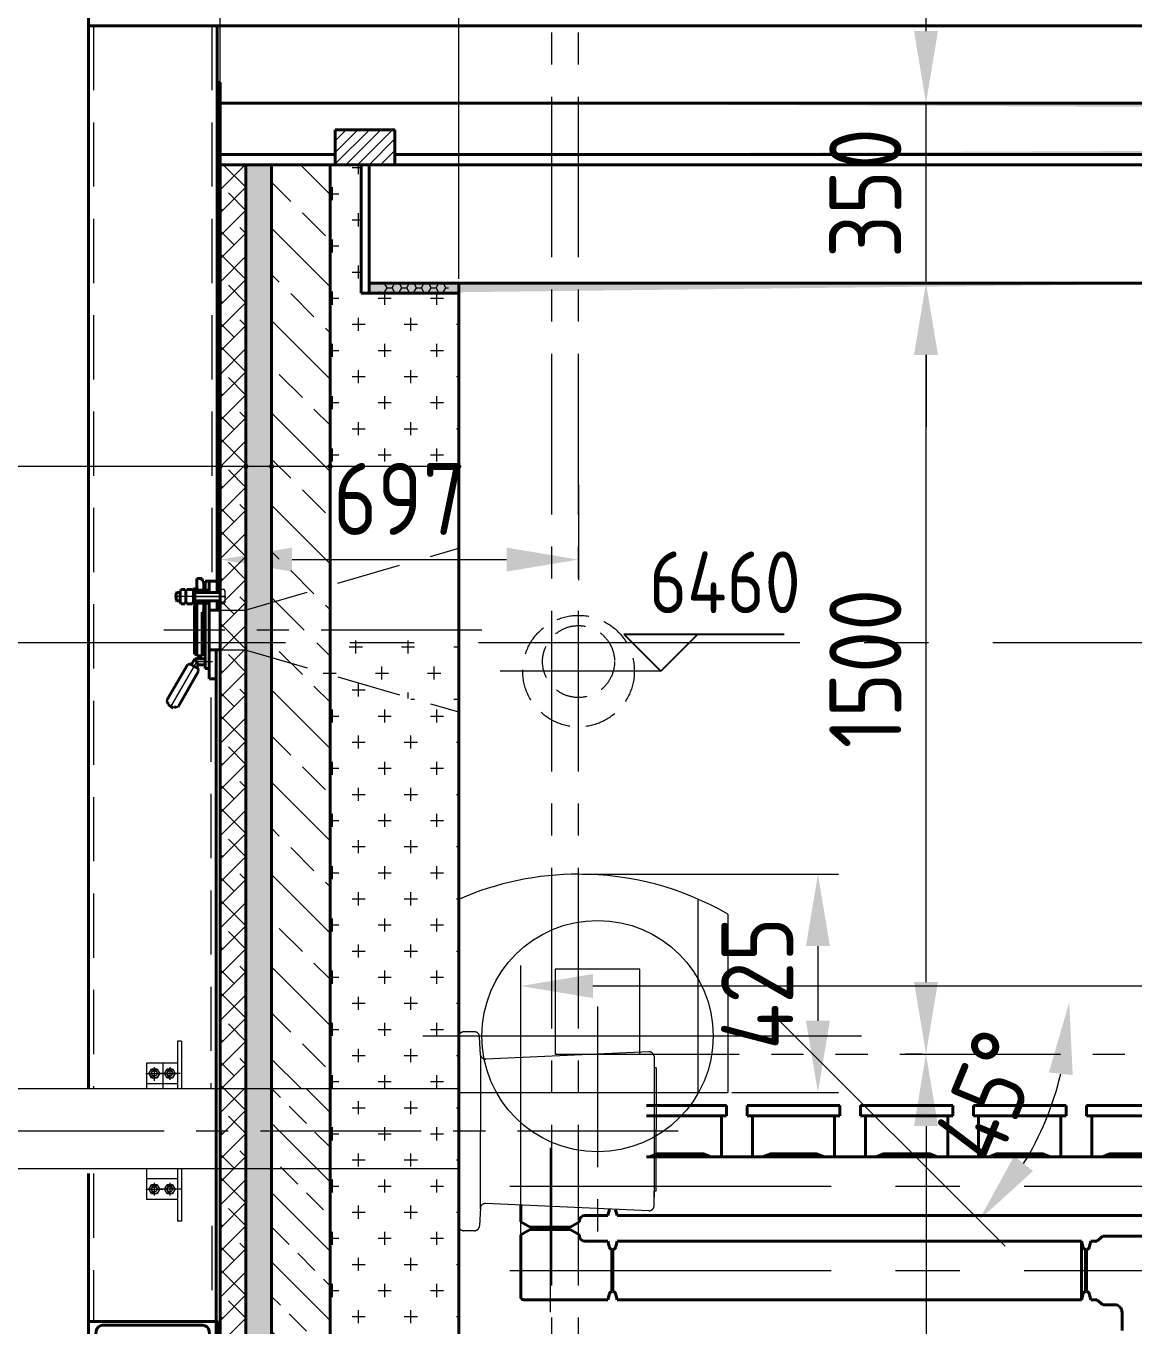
# Model space of a CAD drawing. Header units: millimetres. Extents: x 52110 to 400893, y -153728 to 31997.
# Drawn here: x 168022 to 170177, y -119101 to -116572 of the extents above; entities that cross this region are included whole.
import ezdxf

# ---------------------------------------------------------------- set-up
doc = ezdxf.new("R2010")
doc.units = ezdxf.units.MM
doc.header["$LTSCALE"] = 500
for name, pattern in [('CENTER', [2, 1.25, -0.25, 0.25, -0.25]), ('DASHED2', [0.375, 0.25, -0.125]), ('PHANTOM2', [1.25, 0.625, -0.125, 0.125, -0.125, 0.125, -0.125])]:
    doc.linetypes.add(name, pattern=pattern)
for name, color, linetype, lineweight in [('2D', 4, 'PHANTOM2', 20), ('BIAOZHU', 3, 'Continuous', 25), ('POU', 4, 'Continuous', 20), ('SHI', 7, 'Continuous', 40), ('WEN', 3, 'Continuous', 20), ('XU', 6, 'DASHED2', 20), ('ZHONG', 1, 'CENTER', 20)]:
    doc.layers.add(name, color=color, linetype=linetype, lineweight=lineweight)
doc.styles.add('GB', font='gbenor.shx', dxfattribs={"bigfont": 'gbcbig.shx'})
doc.dimstyles.new('ISO-25', dxfattribs={"dimscale": 40, "dimtxt": 3.5, "dimasz": 3.5, "dimexe": 1.8, "dimexo": 1.25, "dimgap": 1.3, "dimtad": 1, "dimdsep": 46, "dimtxsty": 'GB', "dimcen": 0, "dimclrd": 3, "dimclre": 3, "dimclrt": 256, "dimadec": 0, "dimazin": 0, "dimtfac": 1, "dimtix": 1, "dimtmove": 0, "dimatfit": 3, "dimldrblk": 'DOTSMALL', "dimfxl": 0, "dimlwd": 20, "dimlwe": 20, "dimarcsym": 0})
doc.dimstyles.new('ISO-25$0', dxfattribs={"dimscale": 40, "dimtxt": 3.5, "dimasz": 3.5, "dimexe": 1, "dimexo": 0.2, "dimgap": 1.2, "dimtad": 1, "dimtoh": 1, "dimdec": 1, "dimzin": 9, "dimdsep": 46, "dimtxsty": 'GB', "dimcen": 0, "dimclrd": 3, "dimclre": 3, "dimclrt": 256, "dimadec": 0, "dimazin": 2, "dimtfac": 1, "dimtdec": 1, "dimtix": 1, "dimtmove": 0, "dimatfit": 3, "dimldrblk": 'DOTSMALL', "dimfxl": 0, "dimlwd": -1, "dimlwe": 20, "dimarcsym": 0})
pattern_1 = [(45, (945, -190186.985), (-22.4506403, 22.4506403), []), (135, (945, -190186.985), (-67.351921, 22.4506403), [79.375, -47.625])]
pattern_2 = [(0, (-3e-11, -100591.583), (50.8, 50.8), [25.4, -76.2]), (90, (12.7, -100604.283), (-50.8, 50.8), [25.4, -76.2])]

# ---------------------------------------------------------------- blocks, each defined once
blk = doc.blocks.new('hk')
at = {"layer": 'SHI'}
for p, q in [((211379.2, 79596.7), (211199.2, 79596.7)), ((211199.2, 79596.7), (211199.2, 79576.7)), ((211199.2, 79596.7), (211199.2, 79576.7)), ((211379.2, 79596.7), (211379.2, 79576.7)), ((211379.2, 79576.7), (211199.2, 79576.7)), ((211209.2, 79576.7), (211209.2, 79496.7)), ((211369.2, 79576.7), (211369.2, 79496.7)), ((211229.2, 79496.7), (211209.2, 79496.7)), ((211229.2, 79496.7), (211244.2, 79502.7)), ((211334.2, 79502.7), (211244.2, 79502.7)), ((211349.2, 79496.7), (211334.2, 79502.7)), ((211349.2, 79496.7), (211369.2, 79496.7))]:
    blk.add_line(p, q, dxfattribs=at)
blk = doc.blocks.new('sl')
at = {"layer": 'SHI'}
for p, q in [((211843.72, 79696.7), (211687.72, 79696.7)), ((211843.72, 79696.7), (211843.72, 79676.7)), ((211843.72, 79676.7), (211687.72, 79676.7)), ((211833.72, 79676.7), (211833.72, 79596.7)), ((211687.72, 79596.7), (211774.22, 79596.7)), ((211693.72, 79596.7), (211708.72, 79602.7)), ((211703.72, 79596.7), (224473.72, 79596.7)), ((211798.72, 79602.7), (211708.72, 79602.7)), ((211813.72, 79596.7), (211798.72, 79602.7)), ((211813.72, 79596.7), (211833.72, 79596.7)), ((211919.22, 79596.7), (212374.22, 79596.7)), ((211443.72, 79502.18), (211443.72, 79470.09)), ((211615.78, 79494.55), (211612.6, 79482.7)), ((211627.81, 79494.02), (211630.84, 79482.7)), ((211627.81, 79494.02), (211630.84, 79482.7)), ((211461.72, 79459.7), (211443.72, 79470.09)), ((211461.72, 79459.7), (211539.72, 79459.7)), ((211463.72, 79459.7), (211461.72, 79459.7)), ((211537.72, 79459.7), (211539.72, 79459.7)), ((211539.72, 79459.7), (211557.72, 79470.09)), ((211557.72, 79470.09), (211557.72, 79472.7)), ((211567.72, 79482.7), (211612.6, 79482.7)), ((224473.72, 79482.7), (211630.84, 79482.7)), ((211461.72, 79455.7), (211443.72, 79445.31)), ((211443.72, 79445.31), (211443.72, 79323.7)), ((211461.72, 79455.7), (211539.72, 79455.7)), ((211463.72, 79455.7), (211461.72, 79455.7)), ((211537.72, 79455.7), (211539.72, 79455.7)), ((211539.72, 79455.7), (211557.72, 79445.31)), ((211557.72, 79442.7), (211557.72, 79445.31)), ((212563.72, 79432.7), (212575.04, 79442.2)), ((212563.72, 79432.7), (212575.04, 79442.2)), ((212575.04, 79442.2), (212812.4, 79442.2)), ((212575.04, 79442.2), (212812.4, 79442.2)), ((211612.6, 79432.7), (211567.72, 79432.7)), ((211615.93, 79420.28), (211612.6, 79432.7)), ((211620.72, 79334.7), (211620.72, 79416.7)), ((211622.72, 79334.7), (211622.72, 79416.7)), ((211622.72, 79334.7), (211622.72, 79416.7)), ((211627.52, 79420.28), (211630.84, 79432.7)), ((211627.52, 79420.28), (211630.84, 79432.7)), ((212533.6, 79432.7), (211630.84, 79432.7)), ((212536.86, 79420.53), (212533.6, 79432.7)), ((212536.86, 79420.53), (212533.6, 79432.7)), ((212533.6, 79432.7), (212533.6, 79318.7)), ((212541.72, 79334.7), (212541.72, 79416.7)), ((212543.72, 79334.7), (212543.72, 79416.7)), ((212548.58, 79420.53), (212551.84, 79432.7)), ((212548.58, 79420.53), (212551.84, 79432.7)), ((212553.7, 79432.7), (212551.84, 79432.7)), ((212551.84, 79432.7), (212563.72, 79432.7)), ((212553.7, 79432.7), (212551.84, 79432.7)), ((212553.7, 79432.7), (212551.84, 79432.7)), ((212551.84, 79432.7), (212563.72, 79432.7)), ((211448.72, 79318.7), (211612.6, 79318.7)), ((211615.93, 79331.12), (211612.6, 79318.7)), ((211627.52, 79331.12), (211630.84, 79318.7)), ((211627.52, 79331.12), (211630.84, 79318.7)), ((212533.6, 79318.7), (211630.84, 79318.7)), ((212536.86, 79330.87), (212533.6, 79318.7)), ((212548.58, 79330.87), (212551.84, 79318.7)), ((212553.7, 79318.7), (212551.84, 79318.7)), ((212563.72, 79318.7), (212551.84, 79318.7)), ((212575.04, 79309.2), (212563.72, 79318.7)), ((212597.72, 79309.2), (212575.04, 79309.2)), ((212612.72, 79258.81), (212612.72, 79294.2))]:
    blk.add_line(p, q, dxfattribs=at)
for centre, radius, start, end in [((211567.72, 79472.7), 10, 90, 180), ((211567.72, 79442.7), 10, 180, 270), ((211620.72, 79421.7), 5, 193.51865, 270), ((211622.72, 79421.7), 5, 270, 346.48135), ((211622.72, 79421.7), 5, 270, 346.48135), ((212541.72, 79421.7), 5, 193.51865, 270), ((212541.72, 79421.7), 5, 193.51865, 270), ((212543.72, 79421.7), 5, 270, 346.48135), ((212543.72, 79421.7), 5, 270, 346.48135), ((211620.72, 79329.7), 5, 90, 166.48135), ((211622.72, 79329.7), 5, 13.51865, 90), ((211622.72, 79329.7), 5, 13.51865, 90), ((212541.72, 79329.7), 5, 90, 166.48135), ((212543.72, 79329.7), 5, 13.51865, 90), ((211448.72, 79323.7), 5, 180, 270), ((212597.72, 79294.2), 15, 0, 90)]:
    blk.add_arc(centre, radius, start, end, dxfattribs=at)
at = {"layer": 'ZHONG'}
for p, q in [((211500.72, 79614.26), (211500.72, 79301.73)), ((211500.72, 79596.7), (211500.72, 79294.96)), ((211434.03, 79375.7), (211628.65, 79375.7)), ((212494.45, 79375.7), (212893, 79375.7))]:
    blk.add_line(p, q, dxfattribs=at)
at = {"layer": 'ZHONG', "color": 1}
for p, q in [((211422.03, 79539.7), (224571.87, 79539.7)), ((211422.03, 79375.7), (224686.72, 79375.7))]:
    blk.add_line(p, q, dxfattribs=at)
at = {"layer": 'SHI'}
for p in [(684.52, 100), (904.52, 100), (1124.52, 100), (1344.52, 100)]:
    blk.add_blockref('hk', p, dxfattribs=at)
blk = doc.blocks.new('g11')
at = {"layer": '2D', "ltscale": 10}
for p, q in [((155840.8, 72657.3), (155820.4, 72657.3)), ((155810.4, 72533.3), (155810.4, 72633.3)), ((155852.4, 72611.8), (155850.8, 72647.7)), ((155852.4, 72612.3), (155852.3, 72313.1)), ((156179.9, 72618.3), (155862.5, 72604.3)), ((156190.2, 72610.1), (156190.3, 72587.3)), ((156190.2, 72610.1), (156190.3, 72335.3)), ((156194.3, 72587.3), (156190.2, 72587.3)), ((156194.3, 72587.3), (156194.3, 72537.3)), ((155810.4, 72546.1), (154942.4, 72546.2)), ((156194.3, 72537.3), (156194.3, 72467.3)), ((156194.3, 72397.3), (156194.3, 72467.3)), ((155810.4, 72390.8), (154942.4, 72390.8)), ((156194.3, 72347.3), (156194.3, 72397.3)), ((156194.3, 72347.3), (156190.2, 72347.3)), ((156190.3, 72318.2), (156190.3, 72347.3)), ((155852.4, 72315.8), (155850.8, 72279.8)), ((156179.9, 72309.2), (155862.5, 72323.3)), ((155840.8, 72270.3), (155820.4, 72270.3))]:
    blk.add_line(p, q, dxfattribs=at)
at = {"layer": '2D'}
for p, q in [((155271.4, 72638.8), (155263.4, 72638.8)), ((155263.4, 72638.8), (155263.4, 72546.3)), ((155271.4, 72638.8), (155271.4, 72546.3)), ((155810.4, 72647.9), (155810.4, 72281.1)), ((155203.4, 72596.4), (155203.4, 72546.3)), ((155263.4, 72596.4), (155203.4, 72596.4)), ((155218.4, 72588.8), (155218.4, 72562.2)), ((155263.4, 72556.3), (155203.4, 72556.3)), ((155206, 72576.4), (155230.8, 72576.4)), ((155232, 72576.4), (155264.7, 72576.4)), ((155236, 72576.4), (155260.8, 72576.4)), ((155271.4, 72554.6), (155271.4, 72546.3)), ((155203.4, 72390.8), (155203.4, 72331.1)), ((155263.4, 72390.8), (155263.4, 72288.8)), ((155271.4, 72390.8), (155271.4, 72288.8)), ((155263.4, 72371.3), (155203.4, 72371.3)), ((155263.4, 72331.1), (155203.4, 72331.1)), ((155271.4, 72288.8), (155263.4, 72288.8))]:
    blk.add_line(p, q, dxfattribs=at)
for points in [[(155223.6, 72585.4), (155228.8, 72576.4), (155223.6, 72567.4), (155213.2, 72567.4), (155208, 72576.4), (155213.2, 72585.4)], [(155253.6, 72585.4), (155258.8, 72576.4), (155253.6, 72567.4), (155243.2, 72567.4), (155238, 72576.4), (155243.2, 72585.4)], [(155223.6, 72360.1), (155228.8, 72351.1), (155223.6, 72342.1), (155213.2, 72342.1), (155208, 72351.1), (155213.2, 72360.1)], [(155253.6, 72360.1), (155258.8, 72351.1), (155253.6, 72342.1), (155243.2, 72342.1), (155238, 72351.1), (155243.2, 72360.1)]]:
    blk.add_lwpolyline(points, close=True, dxfattribs=at)
for centre, radius in [((155218.4, 72576.4), 9), ((155218.4, 72576.4), 5.1), ((155248.4, 72576.4), 9), ((155248.4, 72576.4), 5.1), ((155218.4, 72351.1), 9), ((155218.4, 72351.1), 5.1), ((155248.4, 72351.1), 9), ((155248.4, 72351.1), 5.1)]:
    blk.add_circle(centre, radius, dxfattribs=at)
at = {"layer": '2D', "ltscale": 10}
for centre, radius, start, end in [((155820.4, 72647.2), 10, 90.1093, 184.2109), ((155840.8, 72647.3), 10, 2.5, 90), ((155862.6, 72614.8), 10.5, 193.5199, 271.9703), ((156180.5, 72608.5), 9.8, 7.7743, 93.5901), ((155862.6, 72312.8), 10.5, 88.0297, 166.4801), ((156180.5, 72319), 9.8, 266.4099, 352.2257), ((155820.4, 72280.3), 10, 175.7891, 269.8907), ((155840.8, 72280.3), 10, 270, 357.5)]:
    blk.add_arc(centre, radius, start, end, dxfattribs=at)
at = {"layer": '2D'}
for centre in [(155218.4, 72576.4), (155248.4, 72576.4), (155218.4, 72351.1), (155248.4, 72351.1)]:
    blk.add_arc(centre, 6, 0, 270, dxfattribs=at)
at = {"layer": 'ZHONG', "color": 1, "ltscale": 0.5}
for p, q in [((156080.3, 72706.5), (156080.3, 72225.7)), ((156237.3, 72463.8), (153335.6, 72463.8))]:
    blk.add_line(p, q, dxfattribs=at)
at = {"layer": 'ZHONG'}
for p, q in [((155218.4, 72588.8), (155218.4, 72566.4)), ((155218.4, 72588.8), (155218.4, 72564)), ((155234.8, 72596.4), (155234.8, 72546.3)), ((155248.4, 72588.8), (155248.4, 72564)), ((155248.4, 72588.1), (155248.4, 72564)), ((155202, 72576.4), (155234.7, 72576.4)), ((155218.4, 72566.4), (155218.4, 72562.2)), ((155268.6, 72576.4), (155226.9, 72576.4)), ((155218.4, 72363.5), (155218.4, 72338.7)), ((155248.4, 72363.5), (155248.4, 72338.7)), ((155248.4, 72363.5), (155248.4, 72338.7)), ((155202, 72351.1), (155234.7, 72351.1)), ((155206, 72351.1), (155230.8, 72351.1)), ((155271.4, 72351.1), (155226.9, 72351.1))]:
    blk.add_line(p, q, dxfattribs=at)
blk = doc.blocks.new('*D337')
at = {"layer": 'Defpoints', "color": 0}
for p in [(189879.5, -114807.7), (189879.5, -115361.2), (168399.5, -116822)]:
    blk.add_point(p, dxfattribs=at)
at = {"layer": 'WEN', "color": 3, "linetype": 'ByBlock', "lineweight": 20}
for p, q in [((168399.5, -116814), (168399.5, -114767.7)), ((189879.5, -115353.2), (189879.5, -114767.7))]:
    blk.add_line(p, q, dxfattribs=at)
at = {"layer": 'WEN', "color": 3, "linetype": 'ByBlock'}
blk.add_line((168539.5, -114807.7), (189739.5, -114807.7), dxfattribs=at)
at = {"layer": 'WEN', "color": 3}
for points in [[(168539.5, -114784.4), (168539.5, -114831.1), (168399.5, -114807.7)], [(189739.5, -114784.4), (189739.5, -114831.1), (189879.5, -114807.7)]]:
    blk.add_solid(points, dxfattribs=at)
at = {"layer": 'WEN', "insert": (179139.5, -114685.1), "char_height": 140, "attachment_point": 5, "style": 'GB'}
blk.add_mtext('21480（砌体尺寸）', dxfattribs=at)
blk = doc.blocks.new('_DotSmall')
at = {"color": 0, "linetype": 'ByBlock', "const_width": 0.5}
blk.add_lwpolyline([(-0.0625, 0, 1), (0.0625, 0, 1)], format="xyb", close=True, dxfattribs=at)
blk = doc.blocks.new('*D340')
at = {"layer": 'Defpoints', "color": 0}
for p in [(169772.2, -117072), (169772.2, -117072), (169772.2, -118572)]:
    blk.add_point(p, dxfattribs=at)
at = {"layer": 'WEN', "color": 3, "linetype": 'ByBlock', "lineweight": 20}
for p, q in [((169764.2, -117072), (169732.2, -117072)), ((169780.2, -118572), (169812.2, -118572))]:
    blk.add_line(p, q, dxfattribs=at)
at = {"layer": 'WEN', "color": 3, "linetype": 'ByBlock'}
blk.add_line((169772.2, -118432), (169772.2, -117212), dxfattribs=at)
at = {"layer": 'WEN', "color": 3}
for points in [[(169748.9, -117212), (169795.5, -117212), (169772.2, -117072)], [(169748.9, -118432), (169795.5, -118432), (169772.2, -118572)]]:
    blk.add_solid(points, dxfattribs=at)
at = {"layer": 'WEN', "insert": (169654.2, -117822), "char_height": 140, "attachment_point": 5, "rotation": 90, "style": 'GB'}
blk.add_mtext('1500', dxfattribs=at)
blk = doc.blocks.new('*D341')
at = {"layer": 'Defpoints', "color": 0}
for p in [(169772.2, -118572), (169772.2, -120672), (169814.5, -120672)]:
    blk.add_point(p, dxfattribs=at)
at = {"layer": 'WEN', "color": 3, "linetype": 'ByBlock', "lineweight": 20}
for p, q in [((169764.2, -118572), (169732.2, -118572)), ((169806.5, -120672), (169732.2, -120672))]:
    blk.add_line(p, q, dxfattribs=at)
at = {"layer": 'WEN', "color": 3, "linetype": 'ByBlock'}
blk.add_line((169772.2, -118712), (169772.2, -120532), dxfattribs=at)
at = {"layer": 'WEN', "color": 3}
for points in [[(169748.9, -118712), (169795.5, -118712), (169772.2, -118572)], [(169748.9, -120532), (169795.5, -120532), (169772.2, -120672)]]:
    blk.add_solid(points, dxfattribs=at)
at = {"layer": 'WEN', "insert": (169654.2, -119622), "char_height": 140, "attachment_point": 5, "rotation": 90, "style": 'GB'}
blk.add_mtext('2100', dxfattribs=at)
blk = doc.blocks.new('*D342')
at = {"layer": 'Defpoints', "color": 0}
for p in [(169096.5, -118222), (169386.5, -118647), (169562, -118647)]:
    blk.add_point(p, dxfattribs=at)
at = {"layer": 'WEN', "color": 3, "linetype": 'ByBlock', "lineweight": 20}
for p, q in [((169104.5, -118222), (169602, -118222)), ((169394.5, -118647), (169602, -118647))]:
    blk.add_line(p, q, dxfattribs=at)
at = {"layer": 'WEN', "color": 3, "linetype": 'ByBlock'}
blk.add_line((169562, -118362), (169562, -118507), dxfattribs=at)
at = {"layer": 'WEN', "color": 3}
for points in [[(169538.7, -118362), (169585.3, -118362), (169562, -118222)], [(169538.7, -118507), (169585.3, -118507), (169562, -118647)]]:
    blk.add_solid(points, dxfattribs=at)
at = {"layer": 'WEN', "insert": (169444, -118434.5), "char_height": 140, "attachment_point": 5, "rotation": 90, "style": 'GB'}
blk.add_mtext('425', dxfattribs=at)
blk = doc.blocks.new('正标高')
at = {"layer": 'BIAOZHU'}
for p, q in [((-2.4, 2.4), (8, 2.4)), ((-2.4, 2.4), (0, 0)), ((2.4, 2.4), (0, 0))]:
    blk.add_line(p, q, dxfattribs=at)
at = {"layer": 'BIAOZHU', "style": 'GB'}
blk.add_attdef('1000', (-0.7624, 3.76), '', height=4, dxfattribs=at)
at = {"layer": 'BIAOZHU', "style": 'GB', "flags": 10}
blk.add_attdef('+', (-3.12, 3.76), '', height=4, dxfattribs=at)
blk = doc.blocks.new('*D344')
at = {"layer": 'Defpoints', "color": 0}
for p in [(169772.2, -116722), (169772.2, -116722), (169772.2, -117072)]:
    blk.add_point(p, dxfattribs=at)
at = {"layer": 'WEN', "color": 3, "linetype": 'ByBlock'}
for p, q in [((169772.2, -116582), (169772.2, -116442)), ((169772.2, -117072), (169772.2, -116722)), ((169772.2, -117212), (169772.2, -117352))]:
    blk.add_line(p, q, dxfattribs=at)
at = {"layer": 'WEN', "color": 3, "linetype": 'ByBlock', "lineweight": 20}
for p, q in [((169764.2, -116722), (169732.2, -116722)), ((169764.2, -117072), (169732.2, -117072))]:
    blk.add_line(p, q, dxfattribs=at)
at = {"layer": 'WEN', "color": 3}
for points in [[(169748.9, -116582), (169795.5, -116582), (169772.2, -116722)], [(169748.9, -117212), (169795.5, -117212), (169772.2, -117072)]]:
    blk.add_solid(points, dxfattribs=at)
at = {"layer": 'WEN', "insert": (169654.2, -116897), "char_height": 140, "attachment_point": 5, "rotation": 90, "style": 'GB'}
blk.add_mtext('350', dxfattribs=at)
blk = doc.blocks.new('*D454')
at = {"layer": 'Defpoints', "color": 0}
for p in [(168399.5, -117456.3), (169096.5, -117456.3), (169096.5, -117610)]:
    blk.add_point(p, dxfattribs=at)
at = {"layer": 'WEN', "color": 3, "linetype": 'ByBlock', "lineweight": 20}
for p, q in [((168399.5, -117464.3), (168399.5, -117650)), ((169096.5, -117464.3), (169096.5, -117650))]:
    blk.add_line(p, q, dxfattribs=at)
at = {"layer": 'WEN', "color": 3, "linetype": 'ByBlock'}
blk.add_line((168539.5, -117610), (168956.5, -117610), dxfattribs=at)
at = {"layer": 'WEN', "color": 3}
for points in [[(168539.5, -117586.7), (168539.5, -117633.4), (168399.5, -117610)], [(168956.5, -117586.7), (168956.5, -117633.4), (169096.5, -117610)]]:
    blk.add_solid(points, dxfattribs=at)
at = {"layer": 'WEN', "insert": (168748, -117492), "char_height": 140, "attachment_point": 5, "style": 'GB'}
blk.add_mtext('697', dxfattribs=at)
blk = doc.blocks.new('*D576')
at = {"layer": 'Defpoints', "color": 0, "ltscale": 0.5}
for p in [(169321.5, -118341.3), (168863.5, -118471.3), (169451.5, -118471.3), (189415.5, -118471.3), (169970.4, -118770.9)]:
    blk.add_point(p, dxfattribs=at)
at = {"layer": 'XU', "color": 3, "linetype": 'ByBlock', "lineweight": 20, "ltscale": 0.5}
blk.add_line((169486.9, -118506.6), (169926.1, -118945.9), dxfattribs=at)
blk.add_arc((169451.5, -118471.3), 599.2, 328.4178, 346.5822, dxfattribs=at)
at = {"layer": 'XU', "color": 3, "ltscale": 0.5}
for points in [[(170011.2, -118607.6), (170057.5, -118613), (170050.7, -118471.3)], [(169980.3, -118799.5), (169943.6, -118770.6), (169875.2, -118895)]]:
    blk.add_solid(points, dxfattribs=at)
at = {"layer": 'XU', "ltscale": 0.5, "insert": (169892.4, -118653.9), "char_height": 140, "attachment_point": 5, "rotation": 67.5, "style": 'GB'}
blk.add_mtext('45°', dxfattribs=at)
blk = doc.blocks.new('*D945')
at = {"layer": 'Defpoints', "color": 0}
for p in [(168863.5, -116059.5), (168863.5, -117072), (189414.5, -117072)]:
    blk.add_point(p, dxfattribs=at)
at = {"layer": 'WEN', "color": 3, "linetype": 'ByBlock', "lineweight": 20}
for p, q in [((168863.5, -117064), (168863.5, -116019.5)), ((189414.5, -117064), (189414.5, -116019.5))]:
    blk.add_line(p, q, dxfattribs=at)
at = {"layer": 'WEN', "color": 3, "linetype": 'ByBlock'}
blk.add_line((189274.5, -116059.5), (169003.5, -116059.5), dxfattribs=at)
at = {"layer": 'WEN', "color": 3}
for points in [[(169003.5, -116036.2), (169003.5, -116082.9), (168863.5, -116059.5)], [(189274.5, -116036.2), (189274.5, -116082.9), (189414.5, -116059.5)]]:
    blk.add_solid(points, dxfattribs=at)
at = {"layer": 'WEN', "insert": (179139, -115941.5), "char_height": 140, "attachment_point": 5, "style": 'GB'}
blk.add_mtext('20551', dxfattribs=at)
blk = doc.blocks.new('*D1051')
at = {"layer": 'Defpoints', "color": 0}
for p in [(177069.5, -118413.9), (168984.5, -118439.6), (168984.5, -118984.2)]:
    blk.add_point(p, dxfattribs=at)
at = {"layer": 'WEN', "color": 3, "linetype": 'ByBlock', "lineweight": 20}
for p, q in [((168984.5, -118976.2), (168984.5, -118399.6)), ((177069.5, -118421.9), (177069.5, -118479.6))]:
    blk.add_line(p, q, dxfattribs=at)
at = {"layer": 'WEN', "color": 3, "linetype": 'ByBlock'}
blk.add_line((176929.5, -118439.6), (169124.5, -118439.6), dxfattribs=at)
at = {"layer": 'WEN', "color": 3}
for points in [[(169124.5, -118416.3), (169124.5, -118463), (168984.5, -118439.6)], [(176929.5, -118416.3), (176929.5, -118463), (177069.5, -118439.6)]]:
    blk.add_solid(points, dxfattribs=at)
at = {"layer": 'WEN', "insert": (173027, -118321.6), "char_height": 140, "attachment_point": 5, "style": 'GB'}
blk.add_mtext('8085', dxfattribs=at)

msp = doc.modelspace()

# ---------------------------------------------------------------- hatches: boundary and pattern name
at = {"layer": 'POU'}
h = msp.add_hatch(dxfattribs=at)
h.set_pattern_fill('ANSI31', color=256, scale=5, style=0)
h.set_pattern_definition([(45, (-20895, -190086.985), (-11.2253202, 11.2253202), [])])
h.paths.add_polyline_path([(168623.50201, -116774.02732), (168623.50201, -116842.02732), (168739.50201, -116842.02732), (168739.50201, -116774.02732)])
h = msp.add_hatch(dxfattribs=at)
h.set_pattern_fill('ANSI38', color=256, scale=10, style=0)
h.set_pattern_definition(pattern_1)
h.paths.add_polyline_path([(168449.5022, -116842.02732), (168399.50201, -116842.02732), (168399.50201, -117668.17092), (168407.50201, -117668.17092), (168409.50201, -117671.63502), (168409.50201, -117692.41963), (168407.50201, -117695.88373), (168399.50201, -117695.88373), (168399.50201, -117708.52732), (168448.50201, -117708.52732), (168449.5022, -117708.25932)])
h.paths.add_polyline_path([(168409.50201, -117671.63502), (168407.50201, -117668.17092), (168399.50201, -117668.17092), (168399.50201, -117682.02732), (168409.50201, -117682.02732)], flags=17)
h.paths.add_polyline_path([(168409.50201, -117682.02732), (168399.50201, -117682.02732), (168399.50201, -117690.02732), (168399.50201, -117695.88373), (168407.50201, -117695.88373), (168409.50201, -117692.41963)], flags=17)
h.paths.add_polyline_path([(168448.50201, -117708.52732), (168399.50201, -117708.52732), (168399.50201, -117747.02732), (168448.50201, -117747.02732)])
h.paths.add_polyline_path([(168448.50201, -117747.02732), (168399.50201, -117747.02732), (168399.50201, -117785.52732), (168448.50201, -117785.52732)])
h.paths.add_polyline_path([(168449.5022, -117785.79532), (168448.50201, -117785.52732), (168399.50201, -117785.52732), (168399.50201, -118492.16302), (168449.5022, -118492.16302)])
h.paths.add_polyline_path([(168449.5022, -118492.16302), (168399.50201, -118492.16302), (168399.50201, -118629.16302), (168449.5022, -118629.16302)])
h.paths.add_polyline_path([(168449.5022, -118629.16302), (168399.50201, -118629.16302), (168399.50201, -118639.7561), (168449.5022, -118639.76577)])
h.paths.add_polyline_path([(168449.5022, -118639.76577), (168399.50201, -118639.7561), (168399.50201, -118722.16302), (168449.5022, -118722.16302)])
h.paths.add_polyline_path([(168449.5022, -118722.16302), (168399.50201, -118722.16302), (168399.50201, -118795.16302), (168449.5022, -118795.16302)])
h.paths.add_polyline_path([(168449.5022, -118795.16302), (168399.50201, -118795.16302), (168399.50201, -118815.16302), (168449.5022, -118815.16302)])
h.paths.add_polyline_path([(168449.5022, -118815.16302), (168399.50201, -118815.16302), (168399.50201, -118952.16302), (168449.5022, -118952.16302)])
h = msp.add_hatch(dxfattribs=at)
h.set_pattern_fill('FLEX', color=256, scale=3, angle=30, style=0)
h.set_pattern_definition([(30, (945, -190086.985), (-9.525, 16.497784), [19.05, -19.05]), (75, (961.498, -190077.46), (-9.5250041, 16.4977911), [4.7625, -17.41578, 4.7625, -26.94078])])
h.paths.add_polyline_path([(168499.5022, -117747.02732), (168499.5022, -116842.02732), (168449.5022, -116842.02732), (168449.5022, -117747.02732)])
h.paths.add_polyline_path([(168499.5022, -118639.77543), (168499.5022, -117747.02732), (168449.5022, -117747.02732), (168449.5022, -118639.76577)])
h.paths.add_polyline_path([(168499.5022, -118722.16302), (168499.5022, -118639.77543), (168449.5022, -118639.76577), (168449.5022, -118722.16302)])
h.paths.add_polyline_path([(168499.5022, -118795.16302), (168499.5022, -118722.16302), (168449.5022, -118722.16302), (168449.5022, -118795.16302)])
h.paths.add_polyline_path([(168499.5022, -120920.9087), (168499.5022, -118795.16302), (168449.5022, -118795.16302), (168449.5022, -120904.02732)])
h = msp.add_hatch(dxfattribs=at)
h.set_pattern_fill('HONEY', color=256, scale=3, style=0)
h.set_pattern_definition([(0, (889, -189712.737), (14.2875, 8.24889), [9.525, -19.05]), (120, (889, -189712.737), (-14.2874983, 8.24889296), [9.525, -19.05]), (60, (889, -189712.737), (1.7e-06, 16.49778296), [-19.05, 9.525])])
h.paths.add_polyline_path([(168709.50201, -117072.02732), (168709.50201, -117092.02732), (168843.50201, -117092.02732), (168843.50201, -117072.02732)])
h = msp.add_hatch(dxfattribs=at)
h.set_pattern_fill('CROSS', color=256, scale=8, style=0)
h.set_pattern_definition([(0, (909, -189712.737), (50.8, 50.8), [25.4, -76.2]), (90, (921.7, -189725.437), (-50.8, 50.8), [25.4, -76.2])])
h.paths.add_polyline_path([(168863.50201, -117747.02732), (168577.5022, -117747.02732), (168577.5022, -117829.73899), (168863.50201, -117906.37241)])
h = msp.add_hatch(dxfattribs=at)
h.set_pattern_fill('ANSI33', color=256, scale=15, angle=90, style=0)
h.set_pattern_definition([(135, (945, -189712.74), (-67.35192, -67.35192), []), (135, (945, -189645.385), (-67.35192, -67.35192), [47.625, -23.8125])])
h.paths.add_polyline_path([(168613.5022, -118639.79748), (168499.5022, -118639.77543), (168499.5022, -118722.16302), (168613.5022, -118722.16302)])
h.paths.add_polyline_path([(168613.5022, -118722.16302), (168499.5022, -118722.16302), (168499.5022, -118795.16302), (168613.5022, -118795.16302)])
h.paths.add_polyline_path([(168613.5022, -118815.16302), (168499.5022, -118815.16302), (168499.5022, -118952.16302), (168613.5022, -118952.16302)])
h.paths.add_polyline_path([(168613.5022, -118795.16302), (168499.5022, -118795.16302), (168499.5022, -118815.16302), (168613.5022, -118815.16302)])
h.paths.add_polyline_path([(168613.5022, -118952.16302), (168499.5022, -118952.16302), (168499.5022, -121206.02732), (168613.5022, -121206.02732)])
h = msp.add_hatch(dxfattribs=at)
h.set_pattern_fill('ANSI38', color=256, scale=10, style=0)
h.set_pattern_definition(pattern_1)
h.paths.add_polyline_path([(168399.50201, -120904.02732), (168449.5022, -120904.02732), (168449.5022, -118952.16302), (168399.50201, -118952.16302)])
at = {"layer": 'WEN'}
h = msp.add_hatch(dxfattribs=at)
h.set_pattern_fill('HEX', color=256, scale=10, style=0)
h.set_pattern_definition([(0, (-3e-11, -100591.58), (0, 54.9926), [31.75, -63.5]), (120, (-3e-11, -100591.58), (-47.624989, -27.4963), [31.75, -63.5]), (60, (31.75, -100591.58), (-47.624989, 27.4963), [31.75, -63.5])])
edge = h.paths.add_edge_path()
edge.add_line((189518.50201, -116822.02732), (168739.50201, -116822.02732))
edge.add_line((189879.50201, -116722.02732), (168689.50201, -116722.02732))
h = msp.add_hatch(dxfattribs=at)
h.set_pattern_fill('ANSI33', color=256, scale=20, angle=90, style=0)
h.set_pattern_definition([(135, (-3e-11, -100591.58), (-89.80256, -89.80256), []), (135, (-3e-11, -100501.78), (-89.80256, -89.80256), [63.5, -31.75])])
h.paths.add_polyline_path([(168613.5022, -117833.55582), (168499.5022, -117800.37253), (168499.5022, -118639.78628), (168613.5022, -118639.80832)])
h.paths.add_polyline_path([(168613.5022, -117660.49882), (168499.5022, -117693.68211), (168499.5022, -117747.02732), (168613.5022, -117747.02732)])
h.paths.add_polyline_path([(168613.5022, -117772.02067), (168499.5022, -117772.02067), (168499.5022, -117800.37253), (168613.5022, -117833.55582)])
h.paths.add_polyline_path([(168613.5022, -117431.25631, -0.4142135624), (168611.0022, -117428.75631), (168502.0022, -117428.75631, -0.4142135624), (168499.5022, -117431.25631), (168499.5022, -117693.68211), (168613.5022, -117660.49882)])
h.paths.add_polyline_path([(168613.5022, -116842.02732), (168499.5022, -116842.02732), (168499.5022, -117426.25631, -0.4142135624), (168502.0022, -117428.75631), (168611.0022, -117428.75631, -0.4142135624), (168613.5022, -117426.25631)])
h = msp.add_hatch(dxfattribs=at)
h.set_pattern_fill('CROSS', color=256, scale=8, style=0)
h.set_pattern_definition(pattern_2)
h.paths.add_polyline_path([(168863.50201, -117092.02732), (168673.50201, -117092.02732), (168673.50201, -116842.02732), (168613.5022, -116842.02732), (168613.5022, -117426.25631, -0.4142135624), (168616.0022, -117428.75631), (168861.00201, -117428.75631, -0.4142135624), (168863.50201, -117426.25631)])
h.paths.add_polyline_path([(168863.50201, -117906.32614), (168613.5022, -117833.55582), (168613.5022, -119722.02067), (168863.50201, -119722.02067)])
h.paths.add_polyline_path([(168863.50201, -119722.02067), (168613.5022, -119722.02067), (168613.5022, -121128.02835), (168863.50201, -121128.02955)])
h = msp.add_hatch(dxfattribs=at)
h.set_pattern_fill('CROSS', color=256, scale=8, style=0)
h.set_pattern_definition(pattern_2)
edge = h.paths.add_edge_path()
edge.add_line((189584.50201, -117072.02732), (168689.50201, -117072.02732))
edge.add_line((168689.50201, -116842.02732), (168689.50201, -117092.02732))
edge.add_line((189584.50201, -116842.02732), (168689.50201, -116842.02732))
edge.add_line((189584.50201, -117072.02732), (189584.50201, -116842.02732))

# ---------------------------------------------------------------- linework, layer by layer
at = {"layer": '2D'}
msp.add_line((169096.50201, -118572.02067), (189124.4444, -118572.02067), dxfattribs=at)
msp.add_lwpolyline([(169050.90201, -118572.02067), (169215.90201, -118572.02067), (169215.90201, -118407.02067), (169050.90201, -118407.02067)], close=True, dxfattribs=at)
at = {"layer": 'BIAOZHU', "const_width": 5}
for points in [[(168397.00201, -117428.75631, 1), (168402.00201, -117428.75631, 1)], [(168447.0022, -117428.75631, 1), (168452.0022, -117428.75631, 1)], [(168497.0022, -117428.75631, 1), (168502.0022, -117428.75631, 1)], [(168611.0022, -117428.75631, 1), (168616.0022, -117428.75631, 1)], [(168861.00201, -117428.75631, 1), (168866.00201, -117428.75631, 1)]]:
    msp.add_lwpolyline(points, format="xyb", close=True, dxfattribs=at)
at = {"layer": 'SHI'}
for p, q in [((168143.50201, -116547.02732), (168143.50201, -118639.52732)), ((168393.50201, -116572.02732), (168393.50201, -117674.02732)), ((168399.50201, -116682.0168), (168393.50201, -116682.0168)), ((168399.50201, -116682.0168), (168399.50201, -121138.0343)), ((168781.50201, -116722.02732), (169406.50201, -116722.02732)), ((169044.50201, -116722.02732), (168861.50201, -116722.02732)), ((169056.50201, -116722.02732), (168863.50201, -116722.02732)), ((169326.50201, -116722.02732), (169136.50201, -116722.02732)), ((168739.50201, -116842.02732), (168739.50201, -116774.02732)), ((168623.50201, -116822.02732), (168399.50201, -116822.02732)), ((168449.5022, -121138.0343), (168449.5022, -116842.02732)), ((168499.5022, -121138.0343), (168499.5022, -116842.02732)), ((168613.5022, -121138.0343), (168613.5022, -116842.02732)), ((168863.50201, -117072.02732), (168863.50201, -121128.02732)), ((168321.82587, -117671.63502), (168323.82587, -117668.17092)), ((168323.82587, -117668.17092), (168330.60201, -117668.17092)), ((168332.60201, -117671.63502), (168330.60201, -117668.17092)), ((168332.60201, -117671.63502), (168334.60201, -117668.17092)), ((168334.60201, -117668.17092), (168345.50201, -117668.17092)), ((168347.50201, -117671.63502), (168345.50201, -117668.17092)), ((168347.50201, -117697.02732), (168347.50201, -117667.02732)), ((168347.50201, -117667.02732), (168350.50201, -117667.02732)), ((168350.50201, -117697.02732), (168350.50201, -117667.02732)), ((168350.50201, -117667.52732), (168354.50201, -117667.52732)), ((168350.50201, -117667.52732), (168350.50201, -117696.52732)), ((168354.50201, -117647.02732), (168354.50201, -117669.52732)), ((168354.50201, -117647.02732), (168364.50201, -117647.02732)), ((168354.50201, -117669.52732), (168378.50201, -117669.52732)), ((168364.50201, -117647.02732), (168364.50201, -117652.02732)), ((168364.50201, -117652.02732), (168368.00201, -117652.02732)), ((168368.00201, -117652.02732), (168368.00201, -117669.52732)), ((168370.50201, -117652.02732), (168370.50201, -117669.52732)), ((168370.50201, -117652.02732), (168378.50201, -117652.02732)), ((168370.50201, -117652.02732), (168374.00201, -117652.02732)), ((168378.50201, -117652.02732), (168378.50201, -117674.02732)), ((168378.50201, -117652.02732), (168378.50201, -117674.02732)), ((168378.50201, -117652.02732), (168393.50201, -117652.02732)), ((168378.50201, -117669.52732), (168378.50201, -117674.02732)), ((168393.50201, -117652.02732), (168393.50201, -117674.02732)), ((168399.50201, -117695.88373), (168399.50201, -117668.17092)), ((168315.10223, -117674.02732), (168314.00223, -117675.12732)), ((168314.00223, -117688.92732), (168314.00223, -117675.12732)), ((168314.00223, -117688.92732), (168315.10223, -117690.02732)), ((168321.82587, -117674.02732), (168315.10223, -117674.02732)), ((168321.82587, -117690.02732), (168315.10223, -117690.02732)), ((168321.82587, -117671.63502), (168321.82587, -117692.41963)), ((168321.82587, -117692.41963), (168323.82587, -117695.88373)), ((168323.82587, -117695.88373), (168330.60201, -117695.88373)), ((168332.60201, -117692.41963), (168330.60201, -117695.88373)), ((168332.60201, -117671.63502), (168332.60201, -117692.41963)), ((168332.60201, -117692.41963), (168334.60201, -117695.88373)), ((168334.60201, -117695.88373), (168345.50201, -117695.88373)), ((168347.50201, -117692.41963), (168345.50201, -117695.88373)), ((168347.50201, -117671.63502), (168347.50201, -117692.41963)), ((168399.50201, -117674.02732), (168350.50201, -117674.02732)), ((168399.50201, -117690.02732), (168350.50201, -117690.02732)), ((168350.50201, -117696.52732), (168354.50201, -117696.52732)), ((168354.50201, -117694.52732), (168378.50201, -117694.52732)), ((168354.50201, -117694.52732), (168354.50201, -117797.02732)), ((168368.00201, -117694.52732), (168368.00201, -117712.02732)), ((168370.50201, -117694.52732), (168370.50201, -117797.02732)), ((168370.50201, -117694.52732), (168370.50201, -117822.02732)), ((168378.50201, -117690.02732), (168378.50201, -117694.52732)), ((168378.50201, -117690.02732), (168378.50201, -117822.02732)), ((168393.50201, -117690.02732), (168393.50201, -117708.52732)), ((168393.50201, -117690.02732), (168393.50201, -117708.52732)), ((168393.50201, -117690.77732), (168393.50201, -117708.52732)), ((168399.50201, -117690.02732), (168399.50201, -117674.02732)), ((168347.50201, -117697.02732), (168350.50201, -117697.02732)), ((168349.50201, -117700.02732), (168354.50201, -117700.02732)), ((168349.50201, -117700.02732), (168349.50201, -117747.02732)), ((168354.50201, -117700.02732), (168354.50201, -117747.02732)), ((168364.50201, -117712.02732), (168368.00201, -117712.02732)), ((168364.50201, -117712.02732), (168364.50201, -117797.02732)), ((168378.50201, -117708.52732), (168399.50201, -117708.52732)), ((168349.50201, -117794.02732), (168349.50201, -117747.02732)), ((168354.50201, -117794.02732), (168354.50201, -117747.02732)), ((168378.50201, -117842.02732), (168378.50201, -117747.02732)), ((168349.50201, -117794.02732), (168354.50201, -117794.02732)), ((168364.50201, -117797.02732), (168354.50201, -117797.02732)), ((168378.50201, -117785.52732), (168399.50201, -117785.52732)), ((168391.50201, -117785.52732), (168391.50201, -121138.0343)), ((168335.9267, -117814.46867), (168295.9267, -117883.7507)), ((168335.9267, -117814.46867), (168337.22574, -117815.21867)), ((168338.97574, -117812.18758), (168337.22574, -117815.21867)), ((168338.97574, -117812.18758), (168348.50201, -117817.68758)), ((168350.03791, -117803.02732), (168343.30586, -117814.68758)), ((168358.02829, -117823.18758), (168348.50201, -117817.68758)), ((168350.03791, -117803.02732), (168356.96612, -117815.02732)), ((168370.50201, -117803.02732), (168350.03791, -117803.02732)), ((168356.96612, -117815.02732), (168353.69817, -117820.68758)), ((168358.02829, -117823.18758), (168356.27829, -117826.21867)), ((168370.50201, -117815.02732), (168356.96612, -117815.02732)), ((168378.50201, -117822.02732), (168370.50201, -117822.02732)), ((168357.57733, -117826.96867), (168317.57733, -117896.2507)), ((168357.57733, -117826.96867), (168356.27829, -117826.21867)), ((168378.50201, -117842.02732), (168391.50201, -117842.02732)), ((168297.22574, -117884.5007), (168295.47574, -117887.53179)), ((168295.47574, -117887.53179), (168299.80586, -117890.03179)), ((168295.9267, -117883.7507), (168297.22574, -117884.5007)), ((168299.80586, -117890.03179), (168298.30586, -117892.62986)), ((168298.30586, -117892.62986), (168303.50201, -117895.62986)), ((168308.69817, -117898.62986), (168303.50201, -117895.62986)), ((168310.19817, -117896.03179), (168308.69817, -117898.62986)), ((168314.52829, -117898.53179), (168310.19817, -117896.03179)), ((168316.27829, -117895.5007), (168314.52829, -117898.53179)), ((168317.57733, -117896.2507), (168316.27829, -117895.5007)), ((168143.50201, -118804.52732), (168143.50201, -121138.0343))]:
    msp.add_line(p, q, dxfattribs=at)
at = {"layer": 'SHI', "linetype": 'Continuous'}
for p, q in [((168143.50201, -116572.02732), (189879.50201, -116572.02732)), ((168823.50201, -116722.02732), (168399.50201, -116722.02732)), ((189879.50201, -116722.02732), (168689.50201, -116722.02732)), ((168739.50201, -116774.02732), (168623.50201, -116774.02732)), ((168623.50201, -116774.02732), (168623.50201, -116842.02732)), ((189518.50201, -116822.02732), (168739.50201, -116822.02732)), ((168399.50201, -116842.02732), (168823.50201, -116842.02732)), ((168673.50201, -116842.02732), (168673.50201, -117092.02732)), ((168689.50201, -116842.02732), (168689.50201, -117092.02732)), ((189584.50201, -116842.02732), (168689.50201, -116842.02732)), ((189584.50201, -117072.02732), (168689.50201, -117072.02732)), ((168673.50201, -117092.02732), (168863.50201, -117092.02732))]:
    msp.add_line(p, q, dxfattribs=at)
at = {"layer": 'SHI'}
msp.add_lwpolyline([(168393.50201, -119174.02067), (168390.42844, -119174.02067, -0.3853135861), (168384.1597, -119168.34754), (168378.40264, -119110.77687, 0.3853135861), (168365.96467, -119099.52067), (168171.03936, -119099.52067, 0.3853135861), (168158.60139, -119110.77687), (168152.84433, -119168.34754, -0.3853135861), (168146.57559, -119174.02067), (168143.50201, -119174.02067), (168143.50201, -119092.02067), (168393.50201, -119092.02067)], format="xyb", close=True, dxfattribs=at)
at = {"layer": 'WEN'}
for p, q in [((168866.00201, -117428.75631), (166530.11382, -117428.75631)), ((168865.05719, -118270.38132), (168865.05719, -118647.02067)), ((169328.50201, -118270.38132), (169328.50201, -118647.02067)), ((169386.50201, -118299.64581), (169386.50201, -118627.01402)), ((169328.50201, -118359.10462), (169328.50201, -118627.01402)), ((169646.92834, -118537.02067), (168793.64809, -118537.02067)), ((168865.05719, -118647.02067), (169386.2676, -118647.02067))]:
    msp.add_line(p, q, dxfattribs=at)
msp.add_circle((169133.40201, -118537.02067), 225, dxfattribs=at)
for centre, start, end in [((169096.9184, -118802.02065), 89.98628909, 113.5632195), ((169096.64081, -118802.02065), 60.01583074, 90.01371091)]:
    msp.add_arc(centre, 580, start, end, dxfattribs=at)
at = {"layer": 'XU'}
for p, q in [((168153.50201, -116572.02732), (168153.50201, -118639.52732)), ((168383.50201, -116572.02732), (168383.50201, -117645.60717)), ((168448.50201, -117708.52732), (168865.50201, -117587.14634)), ((168407.50201, -117668.17092), (168399.50201, -117668.17092)), ((168409.50201, -117671.63502), (168407.50201, -117668.17092)), ((168407.50201, -117695.88373), (168399.50201, -117695.88373)), ((168409.50201, -117692.41963), (168407.50201, -117695.88373)), ((168409.50201, -117692.41963), (168409.50201, -117671.63502)), ((168399.50201, -117708.52732), (168448.50201, -117708.52732)), ((168448.50201, -117708.52732), (168448.50201, -117747.02732)), ((168448.50201, -117785.52732), (168448.50201, -117747.02732)), ((168399.50201, -117785.52732), (168448.50201, -117785.52732)), ((168448.50201, -117785.52732), (168865.50201, -117906.90831)), ((168381.50201, -117878.4769), (168381.50201, -118639.52732)), ((168153.50201, -118804.52732), (168153.50201, -119092.02067)), ((168383.50201, -118906.02732), (168383.50201, -119092.02067))]:
    msp.add_line(p, q, dxfattribs=at)
at = {"layer": 'XU', "ltscale": 0.5}
msp.add_line((169386.50201, -118627.01402), (169386.50201, -118647.02067), dxfattribs=at)
for centre, radius in [((169096.50201, -117827.02067), 108.50467), ((169096.50201, -117808.43614), 70)]:
    msp.add_circle(centre, radius, dxfattribs=at)
at = {"layer": 'ZHONG', "color": 1, "ltscale": 0.5}
for p, q in [((169044.50201, -120522.02732), (169044.50201, -115726.59883)), ((169096.50201, -120522.02732), (169096.50201, -115726.59883)), ((168908.35554, -117747.02732), (168289.80922, -117747.02732)), ((169256.45577, -117827.02067), (168925.48179, -117827.02067))]:
    msp.add_line(p, q, dxfattribs=at)
at = {"layer": 'ZHONG', "color": 1}
for p, q in [((168407.50201, -117682.02732), (168311.00223, -117682.02732)), ((168344.50201, -117682.02732), (168353.50201, -117682.02732)), ((168348.30683, -117682.02732), (168399.50201, -117682.02732)), ((168348.39835, -117682.02732), (168385.13619, -117682.02732)), ((168352.39835, -117682.02732), (168394.13619, -117682.02732)), ((168357.57807, -117682.02732), (168400.31591, -117682.02732)), ((168367.57807, -117682.02732), (168410.31591, -117682.02732)), ((188526.85352, -117772.02067), (164734.12963, -117772.02067)), ((168353.50201, -117809.02732), (168302.90316, -117896.6671)), ((168384.51819, -117809.02732), (168353.50201, -117809.02732))]:
    msp.add_line(p, q, dxfattribs=at)

# ---------------------------------------------------------------- block references
at = {"layer": 'SHI'}
ref = msp.add_blockref('正标高', (169256.45577, -117827.02067), dxfattribs=dict(at, xscale=30, yscale=30, zscale=30))
ref.add_attrib('1000', '6460', (169233.58377, -117714.22067), dxfattribs={"layer": 'BIAOZHU', "height": 120, "style": 'GB'})
for name, p in [('g11', (13053.14161, -191185.93225)), ('sl', (-42459.21967, -198368.72241))]:
    msp.add_blockref(name, p, dxfattribs=at)

# ---------------------------------------------------------------- dimensions: what is measured, and where the dimension line sits
at = {"layer": 'WEN'}
dim = msp.add_linear_dim(base=(189879.50201, -114807.73891), p1=(168399.50201, -116822.02732), p2=(189879.50201, -115361.21658), text='<>（砌体尺寸）', dimstyle='ISO-25$0', override={"dimatfit": 0, "dimfxl": 1.8}, dxfattribs=at)
dim.commit()
dim.dimension.update_dxf_attribs({"geometry": '*D337', "text_midpoint": (179139.50201, -114685.10656)})
for base, p1, p2, override, picture, middle in [((168863.50201, -116059.54202), (189414.50201, -117072.02732), (168863.50201, -117072.02732), {"dimatfit": 0, "dimfxl": 1.25}, '*D945', (179139.00201, -115941.54202)), ((169096.50201, -117610.03835), (168399.50201, -117456.25511), (169096.50201, -117456.25511), {"dimatfit": 0, "dimfxl": 1.8}, '*D454', (168748.00201, -117492.03835)), ((168984.50201, -118439.63951), (177069.50201, -118413.88747), (168984.50201, -118984.21682), {"dimatfit": 0, "dimfxl": 1.25}, '*D1051', (173027.00201, -118321.63951))]:
    dim = msp.add_linear_dim(base=base, p1=p1, p2=p2, dimstyle='ISO-25$0', override=override, dxfattribs=at)
    dim.commit()
    dim.dimension.update_dxf_attribs({"geometry": picture, "text_midpoint": middle})
for base, p1, p2, picture, middle in [((169772.19841, -116722.02732), (169772.19841, -117072.02732), (169772.19841, -116722.02732), '*D344', (169654.19841, -116897.02732)), ((169772.19841, -117072.02732), (169772.19841, -118572.02067), (169772.19841, -117072.02732), '*D340', (169654.19841, -117822.024)), ((169562.0087, -118647.02067), (169096.50201, -118222.02067), (169386.50201, -118647.02067), '*D342', (169444.0087, -118434.52067)), ((169772.19841, -120672.02732), (169772.19841, -118572.02067), (169814.50201, -120672.02732), '*D341', (169654.19841, -119622.024))]:
    dim = msp.add_linear_dim(base=base, p1=p1, p2=p2, angle=90, dimstyle='ISO-25$0', override={"dimatfit": 0, "dimfxl": 1.8}, dxfattribs=at)
    dim.commit()
    dim.dimension.update_dxf_attribs({"geometry": picture, "text_midpoint": middle})
at = {"layer": 'XU', "ltscale": 0.5}
dim = msp.add_angular_dim_2l(base=(169970.41416, -118770.86824), line1=((168863.50201, -118471.27417), (189415.50201, -118471.27417)), line2=((169321.50201, -118341.27417), (169451.50201, -118471.27417)), dimstyle='ISO-25', override={"dimatfit": 0, "dimfxl": 1.25}, dxfattribs=at)
dim.commit()
dim.dimension.update_dxf_attribs({"geometry": '*D576', "text_midpoint": (169892.36637, -118653.88617)})

doc.saveas('drawing.dxf')
